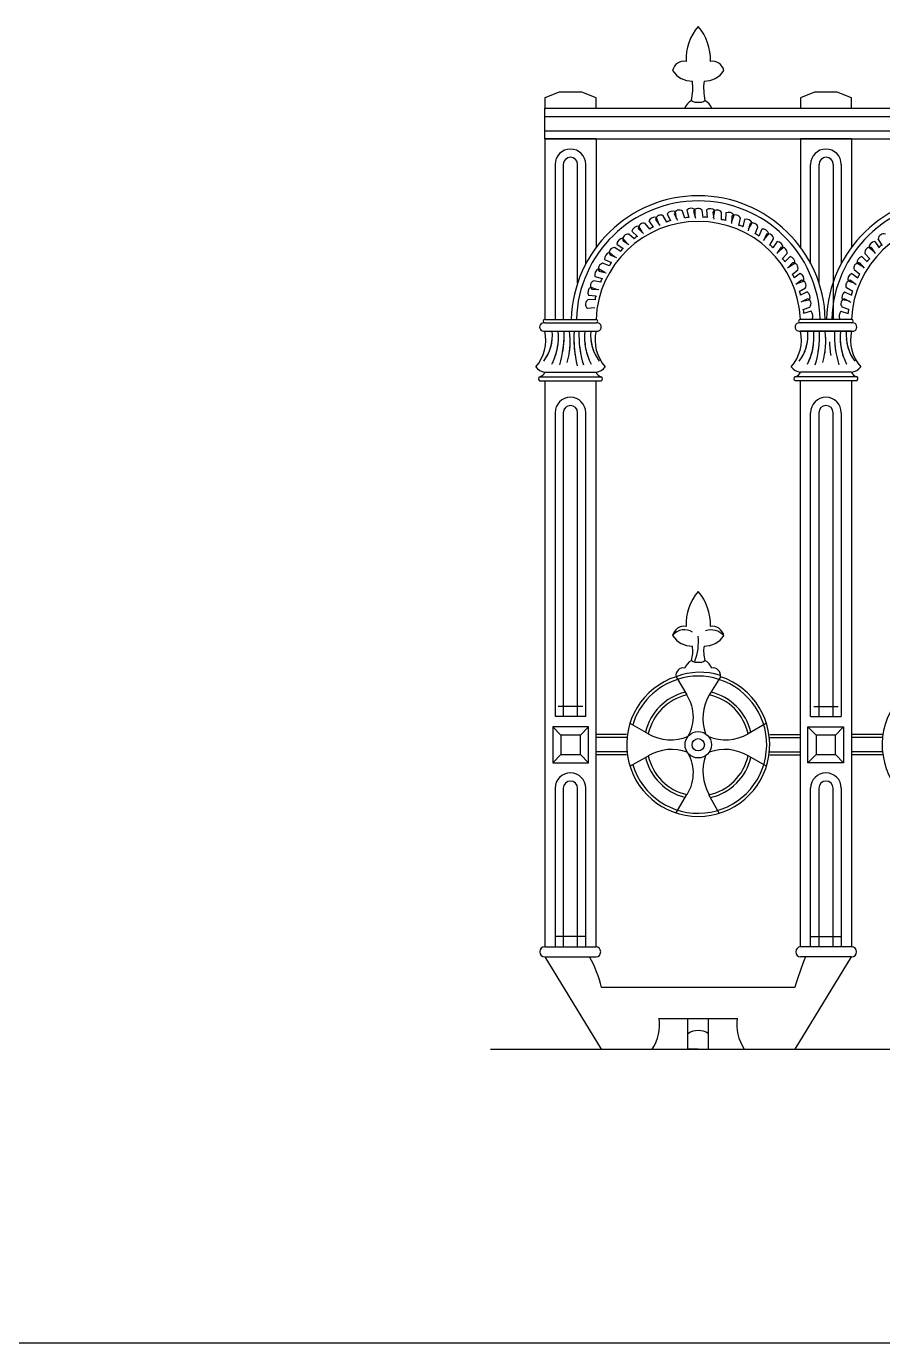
# Model space of a CAD drawing. Extents: x 12262 to 40734, y 30451 to 49613.
# Drawn here: x 30762 to 32019, y 45726 to 47657 of the extents above; entities that cross this region are included whole.
import ezdxf

# ---------------------------------------------------------------- set-up
doc = ezdxf.new("R2010")
doc.units = 0
doc.header["$LTSCALE"] = 0.85
doc.header["$MEASUREMENT"] = 0
doc.layers.get('0').update_dxf_attribs({"linetype": 'CONTINUOUS'})
doc.layers.add('www.cad-blocks.net', color=7, linetype='CONTINUOUS')

# ---------------------------------------------------------------- blocks, each defined once
blk = doc.blocks.new('A$C4E7D189E')
for p, q in [((50.41, 780.59), (40, 776.33)), ((40, 776.33), (40, 768.83)), ((67.09, 780.59), (50.41, 780.59)), ((77.5, 776.33), (67.09, 780.59)), ((77.5, 768.83), (77.5, 776.33)), ((237.91, 780.59), (227.5, 776.33)), ((227.5, 776.33), (227.5, 768.83)), ((254.59, 780.59), (237.91, 780.59)), ((265, 776.33), (254.59, 780.59)), ((265, 768.83), (265, 776.33)), ((40, 768.83), (1652.78, 768.83)), ((40, 746.33), (40, 768.83)), ((40, 762.83), (1652.78, 762.83)), ((40, 752.33), (1652.78, 752.33)), ((40, 746.33), (1652.78, 746.33)), ((77.5, 746.33), (40, 746.33)), ((40, 746.33), (40, 613.96)), ((77.5, 746.33), (77.5, 666.62)), ((265, 746.33), (227.5, 746.33)), ((227.5, 746.33), (227.5, 746.21)), ((227.5, 746.33), (265, 746.33)), ((227.5, 746.21), (227.5, 666.83)), ((265, 746.33), (265, 666.84)), ((47.5, 727.58), (47.5, 613.96)), ((53.5, 727.58), (53.5, 613.96)), ((64, 640.45), (64, 727.58)), ((70, 654.63), (70, 727.58)), ((235, 654.63), (235, 727.58)), ((241.15, 640.45), (241.15, 727.58)), ((251.65, 727.58), (251.65, 613.96)), ((257.5, 727.58), (257.5, 654.94)), ((116.28, 686.14), (119.53, 681.57)), ((121.22, 687.1), (124.42, 682.88)), ((123.69, 683.7), (121.84, 688.77)), ((129.48, 685.29), (126.9, 689.97)), ((129.82, 691.3), (132.23, 686.24)), ((134.85, 691.4), (137.27, 686.68)), ((136.69, 687.61), (135.76, 692.93)), ((142.67, 688.18), (140.95, 693.23)), ((144.05, 694.04), (145.55, 688.64)), ((149.02, 693.26), (150.58, 688.2)), ((150.18, 689.21), (150.18, 694.61)), ((156.17, 688.73), (155.35, 694.01)), ((158.54, 694.26), (159.08, 688.68)), ((163.3, 692.63), (163.96, 687.38)), ((163.74, 688.44), (164.68, 693.76)), ((169.55, 686.93), (169.66, 692.27)), ((172.85, 691.97), (172.41, 686.38)), ((176.96, 685.34), (178.81, 690.41)), ((177.26, 689.53), (176.99, 684.24)), ((182.42, 682.84), (183.45, 688.08)), ((186.55, 687.22), (185.14, 681.8)), ((105.58, 672.93), (101.56, 676.45)), ((103.84, 678.7), (107.84, 674.77)), ((108.54, 680.5), (112.42, 676.9)), ((111.56, 677.58), (108.86, 682.26)), ((116.99, 680.16), (113.64, 684.32)), ((190.46, 684.06), (189.28, 678.9)), ((189.44, 679.98), (192.14, 684.66)), ((194.38, 676.57), (196.31, 681.55)), ((199.21, 680.17), (196.88, 675.07)), ((202.51, 676.38), (200.46, 671.5)), ((200.8, 672.53), (204.27, 676.67)), ((95.6, 663.83), (91.03, 666.6)), ((92.89, 669.21), (97.51, 666.03)), ((97.2, 671.81), (101.65, 668.93)), ((100.68, 669.45), (97.21, 673.59)), ((205.07, 668.32), (207.84, 672.89)), ((210.45, 671.03), (207.27, 666.41)), ((213.05, 666.72), (210.17, 662.27)), ((210.69, 663.23), (214.83, 666.7)), ((281.8, 663.23), (277.67, 666.7)), ((279.45, 666.72), (282.32, 662.27)), ((282.04, 671.03), (285.22, 666.41)), ((287.42, 668.32), (284.66, 672.89)), ((83.75, 657.97), (88.84, 655.64)), ((91.38, 659.56), (87.24, 663.03)), ((87.54, 661.27), (92.42, 659.21)), ((214.17, 658.34), (217.69, 662.36)), ((219.94, 660.07), (216.01, 656.08)), ((272.56, 660.07), (276.49, 656.08)), ((278.32, 658.34), (274.81, 662.36)), ((83.94, 648.2), (79.26, 650.9)), ((79.86, 649.22), (85.02, 648.04)), ((87.35, 653.14), (82.37, 655.07)), ((221.75, 655.38), (218.14, 651.49)), ((218.82, 652.35), (223.5, 655.05)), ((221.4, 646.93), (225.56, 650.28)), ((227.38, 647.63), (222.81, 644.38)), ((265.12, 647.63), (269.68, 644.38)), ((271.1, 646.93), (266.94, 650.28)), ((273.68, 652.35), (269, 655.05)), ((270.75, 655.38), (274.35, 651.49)), ((78.58, 635.72), (73.5, 637.57)), ((81.08, 641.18), (75.84, 642.21)), ((76.69, 645.3), (82.12, 643.9)), ((228.34, 642.7), (224.12, 639.5)), ((224.94, 640.23), (230.01, 642.07)), ((267.56, 640.23), (262.48, 642.07)), ((264.15, 642.7), (268.37, 639.5)), ((76.98, 628.31), (71.64, 628.42)), ((71.95, 631.61), (77.54, 631.17)), ((74.38, 636.02), (79.67, 635.75)), ((226.53, 634.44), (231.21, 637.01)), ((232.54, 634.09), (227.48, 631.68)), ((232.64, 629.06), (227.92, 626.65)), ((228.85, 627.22), (234.17, 628.16)), ((263.64, 627.22), (258.32, 628.16)), ((259.86, 629.06), (264.57, 626.65)), ((259.95, 634.09), (265.01, 631.68)), ((265.96, 634.44), (261.28, 637.01)), ((71.29, 622.06), (76.54, 622.72)), ((229.42, 621.24), (234.47, 622.97)), ((235.28, 619.86), (229.88, 618.37)), ((257.22, 619.86), (262.62, 618.37)), ((263.08, 621.24), (258.02, 622.97)), ((39.99, 611.34), (77.51, 611.34)), ((40, 613.96), (77.51, 613.96)), ((265, 613.96), (227.49, 613.96)), ((265.01, 611.34), (227.49, 611.34)), ((39.99, 605.34), (79.08, 605.34)), ((227.49, 605.34), (266.58, 605.34)), ((265.01, 605.34), (227.49, 605.34)), ((36, 571.86), (81.5, 571.86)), ((39.99, 575.34), (77.51, 575.34)), ((269, 571.86), (223.5, 571.86)), ((265.01, 575.34), (227.49, 575.34)), ((36.11, 568.96), (81.39, 568.96)), ((36.11, 568.96), (40, 568.96)), ((40, 568.96), (40, 153.83)), ((77.5, 153.83), (77.5, 568.96)), ((77.5, 568.96), (81.39, 568.96)), ((268.89, 568.96), (223.61, 568.96)), ((227.5, 568.96), (223.61, 568.96)), ((227.5, 153.83), (227.5, 568.96)), ((265, 568.96), (265, 153.83)), ((268.89, 568.96), (265, 568.96)), ((47.5, 545.52), (47.5, 322.58)), ((53.5, 545.52), (53.5, 322.58)), ((64, 322.58), (64, 545.52)), ((70, 322.58), (70, 545.52)), ((235, 322.58), (235, 545.52)), ((241, 545.52), (241, 322.58)), ((251.5, 322.58), (251.5, 545.52)), ((257.5, 545.52), (257.5, 322.58)), ((136.26, 351.88), (144.04, 338.49)), ((168.74, 351.88), (160.41, 338.03)), ((67.75, 330.08), (49.75, 330.08)), ((237.25, 330.08), (255.25, 330.08)), ((70, 322.58), (47.5, 322.58)), ((235, 322.58), (257.5, 322.58)), ((51.78, 309.08), (45.78, 315.08)), ((72.03, 315.08), (45.78, 315.08)), ((45.78, 315.08), (45.78, 288.83)), ((66.03, 309.08), (51.78, 309.08)), ((51.78, 309.08), (51.78, 294.83)), ((66.03, 309.08), (72.03, 315.08)), ((66.03, 294.83), (66.03, 309.08)), ((72.03, 288.83), (72.03, 315.08)), ((100, 309.46), (77.5, 309.46)), ((102.44, 317.76), (115.9, 310.1)), ((202.57, 317.76), (189.11, 310.1)), ((205, 309.46), (227.5, 309.46)), ((238.97, 309.08), (232.97, 315.08)), ((232.97, 288.83), (232.97, 315.08)), ((232.97, 315.08), (259.22, 315.08)), ((253.22, 309.08), (238.97, 309.08)), ((238.97, 309.08), (238.97, 294.83)), ((253.22, 309.08), (259.22, 315.08)), ((253.22, 294.83), (253.22, 309.08)), ((259.22, 315.08), (259.22, 288.83)), ((287.49, 309.46), (264.99, 309.46)), ((100, 307.21), (77.5, 307.21)), ((205, 307.21), (227.5, 307.21)), ((287.49, 307.21), (264.99, 307.21)), ((51.78, 294.83), (45.78, 288.83)), ((51.78, 294.83), (66.03, 294.83)), ((66.03, 294.83), (72.03, 288.83)), ((100, 296.71), (77.5, 296.71)), ((100, 294.46), (77.5, 294.46)), ((102.44, 286.15), (115.9, 293.82)), ((202.57, 286.15), (189.11, 293.82)), ((205, 296.71), (227.5, 296.71)), ((205, 294.46), (227.5, 294.46)), ((238.97, 294.83), (232.97, 288.83)), ((238.97, 294.83), (253.22, 294.83)), ((253.22, 294.83), (259.22, 288.83)), ((287.49, 296.71), (264.99, 296.71)), ((287.49, 294.46), (264.99, 294.46)), ((45.78, 288.83), (72.03, 288.83)), ((259.22, 288.83), (232.97, 288.83)), ((47.5, 270.08), (47.5, 153.83)), ((53.5, 270.08), (53.5, 153.83)), ((64, 153.83), (64, 270.08)), ((70, 153.83), (70, 270.08)), ((136.26, 252.03), (144.04, 265.43)), ((167.87, 251.76), (160.32, 265.28)), ((235, 153.83), (235, 270.08)), ((241, 270.08), (241, 153.83)), ((251.5, 153.83), (251.5, 270.08)), ((257.5, 270.08), (257.5, 153.83)), ((70, 161.33), (47.5, 161.33)), ((235, 161.33), (257.5, 161.33)), ((40, 153.83), (77.5, 153.83)), ((40, 146.33), (81.31, 78.83)), ((40, 146.33), (77.5, 146.33)), ((223.69, 78.83), (265, 146.33)), ((265, 153.83), (227.5, 153.83)), ((265, 146.33), (227.5, 146.33)), ((223.45, 123.84), (81.55, 123.83)), ((123.85, 101.33), (181.15, 101.33)), ((145, 78.83), (145, 101.33)), ((160, 78.83), (160, 101.33)), ((0, 78.83), (1652.78, 78.83)), ((81.31, 78.83), (118.81, 78.83)), ((152.5, 78.83), (145, 78.83)), ((152.5, 78.83), (160, 78.83)), ((186.19, 78.83), (223.69, 78.83))]:
    blk.add_line(p, q)
for radius in [9.69, 4.5]:
    blk.add_circle((152.5, 301.96), radius)
for centre, radius, start, end in [((180.44, 804.71), 36.91, 139.18448, 182.39829), ((124.57, 804.71), 36.91, 357.60171, 40.81552), ((142.23, 794.58), 8.69, 81.18683, 167.2585), ((162.78, 794.58), 8.69, 12.7415, 98.81317), ((147.65, 805.08), 16.34, 211.72349, 272.03577), ((157.35, 805.08), 16.34, 267.96423, 328.27651), ((105.23, 783.53), 43.32, 347.76517, 6.93015), ((199.78, 783.53), 43.32, 173.06985, 192.23483), ((152.29, 765.15), 10.34, 117.182, 159.13088), ((151.17, 779.07), 5.94, 232.62195, 282.99735), ((153.84, 779.07), 5.94, 257.00265, 307.37805), ((152.72, 765.15), 10.34, 20.86912, 62.818), ((58.75, 727.58), 11.25, 0, 180), ((246.25, 727.58), 11.25, 0, 180), ((58.75, 727.58), 5.25, 0, 180), ((246.4, 727.58), 5.25, 0, 180), ((152.58, 611.34), 93.24, 1.61156, 178.38844), ((152.58, 611.34), 89.49, 1.67911, 178.32089), ((147.48, 690.48), 4.94, 56.82139, 133.89323), ((152.44, 691.48), 3.85, 41.05232, 152.52515), ((161.3, 690.16), 4.94, 46.82139, 123.89323), ((339.92, 611.34), 93.24, 1.61156, 178.38844), ((339.92, 611.34), 89.49, 1.67911, 178.32089), ((152.5, 610.74), 75.07, 2.45675, 177.54325), ((120.72, 683.96), 4.94, 76.82139, 153.89323), ((125.04, 686.6), 3.85, 61.05232, 172.52515), ((132.09, 682.19), 4.06, 88.06937, 130.10061), ((133.81, 688.39), 4.94, 66.82139, 143.89323), ((138.53, 690.24), 3.85, 51.05232, 162.52515), ((144.71, 684.67), 4.06, 78.06937, 120.10061), ((157.56, 684.92), 4.06, 68.06937, 110.10061), ((166.36, 690.29), 3.85, 31.05232, 142.52515), ((170.26, 682.94), 4.06, 58.06937, 100.10061), ((174.85, 687.45), 4.94, 36.82139, 113.89323), ((179.86, 686.69), 3.85, 21.05232, 132.52515), ((187.73, 682.43), 4.94, 26.82139, 103.89323), ((339.99, 610.74), 75.07, 2.45675, 177.54325), ((100.96, 672.64), 3.85, 81.05232, 192.52515), ((108.59, 677.33), 4.94, 86.82139, 163.89323), ((112.39, 680.67), 3.85, 71.05232, 182.52515), ((120.1, 677.55), 4.06, 98.06937, 140.10061), ((182.43, 678.78), 4.06, 48.06937, 90.10061), ((192.53, 680.81), 3.85, 11.05232, 122.52515), ((193.68, 672.57), 4.06, 38.06937, 80.10061), ((199.54, 675.24), 4.94, 16.82139, 93.89323), ((203.99, 672.82), 3.85, 1.05232, 112.52515), ((288.51, 672.82), 3.85, 67.47485, 178.94768), ((91.1, 662.75), 3.85, 91.05232, 202.52515), ((97.8, 668.68), 4.94, 96.82139, 173.89323), ((109.1, 670.91), 4.06, 108.06937, 150.10061), ((203.69, 664.5), 4.06, 28.06937, 70.10061), ((209.93, 666.12), 4.94, 6.82139, 83.89323), ((213.88, 662.96), 3.85, 351.05232, 102.52515), ((278.61, 662.96), 3.85, 77.47485, 188.94768), ((282.57, 666.12), 4.94, 96.10677, 173.17861), ((288.8, 664.5), 4.06, 109.89939, 151.93063), ((88.67, 658.3), 4.94, 106.82139, 183.89323), ((99.42, 662.45), 4.06, 118.06937, 160.10061), ((212.15, 654.82), 4.06, 18.06937, 60.10061), ((218.57, 655.33), 4.94, 356.82139, 73.89323), ((273.93, 655.33), 4.94, 106.10677, 183.17861), ((280.35, 654.82), 4.06, 119.89939, 161.93063), ((81.49, 646.49), 4.94, 116.82139, 193.89323), ((83.1, 651.29), 3.85, 101.05232, 212.52515), ((91.35, 652.44), 4.06, 128.06937, 170.10061), ((218.79, 643.81), 4.06, 8.06937, 50.10061), ((221.92, 651.53), 3.85, 341.05232, 92.52515), ((225.2, 643.2), 4.94, 346.82139, 63.89323), ((267.29, 643.2), 4.94, 116.10677, 193.17861), ((270.58, 651.53), 3.85, 87.47485, 198.94768), ((273.7, 643.81), 4.06, 129.89939, 171.93063), ((76.46, 633.61), 4.94, 126.82139, 203.89323), ((77.22, 638.62), 3.85, 111.05232, 222.52515), ((85.14, 641.19), 4.06, 138.06937, 180.10061), ((227.84, 638.88), 3.85, 331.05232, 82.52515), ((264.65, 638.88), 3.85, 97.47485, 208.94768), ((73.63, 625.12), 3.85, 121.05232, 232.52515), ((80.98, 629.02), 4.06, 148.06937, 190.10061), ((223.43, 631.82), 4.06, 358.06937, 40.10061), ((229.63, 630.1), 4.94, 336.82139, 53.89323), ((231.48, 625.39), 3.85, 321.05232, 72.52515), ((261.02, 625.39), 3.85, 107.47485, 218.94768), ((262.86, 630.1), 4.94, 126.10677, 203.17861), ((269.07, 631.82), 4.06, 139.89939, 181.93063), ((225.91, 619.21), 4.06, 348.06937, 30.10061), ((231.72, 616.44), 4.94, 329.87681, 43.89323), ((260.78, 616.44), 4.94, 136.10677, 210.12319), ((266.59, 619.21), 4.06, 149.89939, 191.93063), ((39.21, 608.34), 3.1, 75.37784, 284.62216), ((39.99, 612.65), 1.31, 90, 270), ((77.51, 612.65), 1.31, 270, 90), ((78.29, 608.34), 3.1, 255.37784, 104.62216), ((226.71, 608.34), 3.1, 75.37784, 284.62216), ((227.48, 612.65), 1.31, 90, 270), ((227.49, 612.65), 1.31, 90, 270), ((265.01, 612.65), 1.31, 270, 90), ((265.79, 608.34), 3.1, 255.37784, 104.62216), ((10.9, 598.82), 29.81, 318.55121, 12.62265), ((13.35, 602.41), 32.16, 323.28551, 5.22496), ((13.35, 602.41), 32.16, 329.24761, 354.65976), ((6.23, 600.95), 43.73, 333.00703, 5.76072), ((-23.47, 602.79), 77.59, 343.33381, 1.88282), ((-23.47, 602.79), 77.59, 350.70017, 0), ((4.3, 597.82), 54.28, 343.531, 7.96463), ((4.3, 597.82), 54.28, 350.37345, 2.94929), ((141.57, 599.72), 80.3, 175.98992, 194.24168), ((142.54, 602.79), 77.59, 178.11718, 196.66619), ((112.84, 600.95), 43.73, 174.23928, 206.99297), ((112.84, 600.95), 43.73, 182.97194, 198.91296), ((105.72, 602.41), 32.16, 174.77504, 216.71449), ((105.72, 602.41), 32.16, 184.98305, 203.27509), ((106.6, 598.82), 29.81, 167.37735, 221.44879), ((198.4, 598.82), 29.81, 318.55121, 12.62265), ((200.85, 602.41), 32.16, 323.28551, 5.22496), ((200.85, 602.41), 32.16, 329.24761, 354.65976), ((193.73, 600.95), 43.73, 333.00703, 5.76072), ((164.03, 602.79), 77.59, 343.33381, 1.88282), ((164.03, 602.79), 77.59, 350.70017, 0), ((191.8, 597.82), 54.28, 343.531, 7.96463), ((191.8, 597.82), 54.28, 350.37345, 2.94929), ((330.04, 602.79), 77.59, 178.11718, 196.66619), ((300.34, 600.95), 43.73, 174.23928, 206.99297), ((300.34, 600.95), 43.73, 182.97194, 198.91296), ((293.22, 602.41), 32.16, 174.77504, 216.71449), ((293.22, 602.41), 32.16, 184.98305, 203.27509), ((294.1, 598.82), 29.81, 167.37735, 221.44879), ((6.23, 600.95), 43.73, 334.5742, 352.52383), ((141.57, 599.72), 80.3, 181.67404, 188.86637), ((142.54, 602.79), 77.59, 183.27999, 190.41751), ((193.73, 600.95), 43.73, 334.5742, 352.52383), ((329.07, 599.72), 80.3, 181.67404, 188.86637), ((330.04, 602.79), 77.59, 183.27999, 190.41751), ((40.56, 584.3), 8.98, 215.4919, 266.37177), ((37.01, 570.44), 1.74, 125.64963, 238.63405), ((35.21, 576.79), 5, 279.09636, 343.05794), ((76.94, 584.3), 8.98, 273.62823, 324.5081), ((82.29, 576.79), 5, 196.94206, 260.90364), ((80.49, 570.44), 1.74, 301.36595, 54.35037), ((228.06, 584.3), 8.98, 215.4919, 266.37177), ((224.52, 570.44), 1.74, 125.64963, 238.63405), ((222.71, 576.79), 5, 279.09636, 343.05794), ((264.44, 584.3), 8.98, 273.62823, 324.5081), ((269.79, 576.79), 5, 196.94206, 260.90364), ((267.99, 570.44), 1.74, 301.36595, 54.35037), ((58.75, 545.52), 11.25, 0, 180), ((58.75, 545.52), 5.25, 0, 180), ((246.25, 545.52), 11.25, 0, 180), ((246.25, 545.52), 5.25, 0, 180), ((180.44, 390.33), 36.91, 139.18448, 182.39829), ((124.57, 390.33), 36.91, 357.60171, 40.81552), ((142.23, 380.2), 8.69, 81.18683, 167.2585), ((142.44, 375.25), 11.08, 57.3642, 141.6667), ((161.91, 373.42), 12.76, 42.93444, 108.26678), ((162.78, 380.2), 8.69, 12.7415, 98.81317), ((147.65, 390.71), 16.34, 211.72349, 272.03577), ((110.94, 377.61), 41.75, 339.79212, 5.48718), ((157.35, 390.71), 16.34, 267.96423, 328.27651), ((124.67, 370.51), 23.88, 343.49815, 9.33473), ((180.34, 370.51), 23.88, 170.66527, 196.50185), ((141.6, 352.88), 5.43, 79.12166, 190.53833), ((152.29, 354.53), 10.34, 117.182, 159.13088), ((151.17, 368.44), 5.94, 232.62195, 282.99735), ((153.84, 368.44), 5.94, 257.00265, 307.37805), ((152.72, 354.53), 10.34, 20.86912, 62.818), ((163.41, 352.88), 5.43, 349.46167, 100.87834), ((152.5, 301.96), 52.5, 108.02094, 71.97918), ((152.5, 301.96), 50.25, 196.96832, 72.57203), ((152.5, 301.96), 50.25, 107.46851, 163.03168), ((154, 304.6), 50.51, 72.92433, 110.56812), ((152.5, 305.37), 47.01, 71.32671, 108.71383), ((339.99, 301.96), 52.5, 108.02082, 71.97906), ((152.5, 301.96), 39.75, 104.03479, 166.4654), ((152.5, 301.96), 37.5, 103.03832, 167.46188), ((120.36, 322.49), 28.58, 324.59516, 34.06204), ((189.55, 321.25), 33.63, 149.28207, 199.45749), ((152.5, 301.96), 37.5, 12.53812, 77.33449), ((152.5, 301.96), 39.75, 13.5346, 76.26191), ((132.27, 336.87), 31.38, 238.54925, 294.19938), ((172.74, 336.87), 31.38, 245.80062, 301.45075), ((152.5, 301.96), 39.75, 193.5346, 255.96521), ((133.07, 264.91), 33.63, 70.20369, 120.71793), ((152.5, 301.96), 37.5, 192.53812, 256.96168), ((119.71, 281.22), 29.24, 327.46647, 35.00472), ((189.55, 282.67), 33.63, 160.54251, 210.71793), ((152.5, 301.96), 37.5, 282.03793, 347.46188), ((171.93, 264.91), 33.63, 59.28207, 109.79631), ((152.5, 301.96), 39.75, 283.0344, 346.4654), ((58.75, 270.08), 11.25, 0, 180), ((246.25, 270.08), 11.25, 0, 180), ((58.75, 270.08), 5.25, 0, 180), ((246.25, 270.08), 5.25, 0, 180), ((40, 150.08), 3.75, 90, 270), ((-4.47, 103.48), 88.39, 13.3127, 29.00009), ((77.18, 150.08), 3.76, 274.82631, 85.17369), ((385.34, 80.22), 167.66, 156.77439, 164.92098), ((227.82, 150.08), 3.76, 94.82631, 265.17369), ((227.82, 150.08), 3.76, 94.82631, 265.17369), ((265, 150.08), 3.75, 270, 90), ((265, 150.08), 3.75, 270, 90), ((90.96, 96.88), 33.19, 327.05746, 7.7128), ((214.04, 96.88), 33.19, 172.2872, 212.94254), ((152.5, 79.1), 13.3, 55.68024, 124.31976)]:
    blk.add_arc(centre, radius, start, end)
blk = doc.blocks.new('FORMAT')
at = {"layer": 'www.cad-blocks.net', "color": 155, "true_color": 0x546d8e}
blk.add_line((14872.5, 45725.7), (35345.5, 45725.7), dxfattribs=at)

msp = doc.modelspace()

# ---------------------------------------------------------------- block references
msp.add_blockref('FORMAT', (0, 0))
at = {"xscale": 2, "yscale": 2, "zscale": 2}
msp.add_blockref('A$C4E7D189E', (31443.4, 45998.8), dxfattribs=at)

doc.saveas('drawing.dxf')
